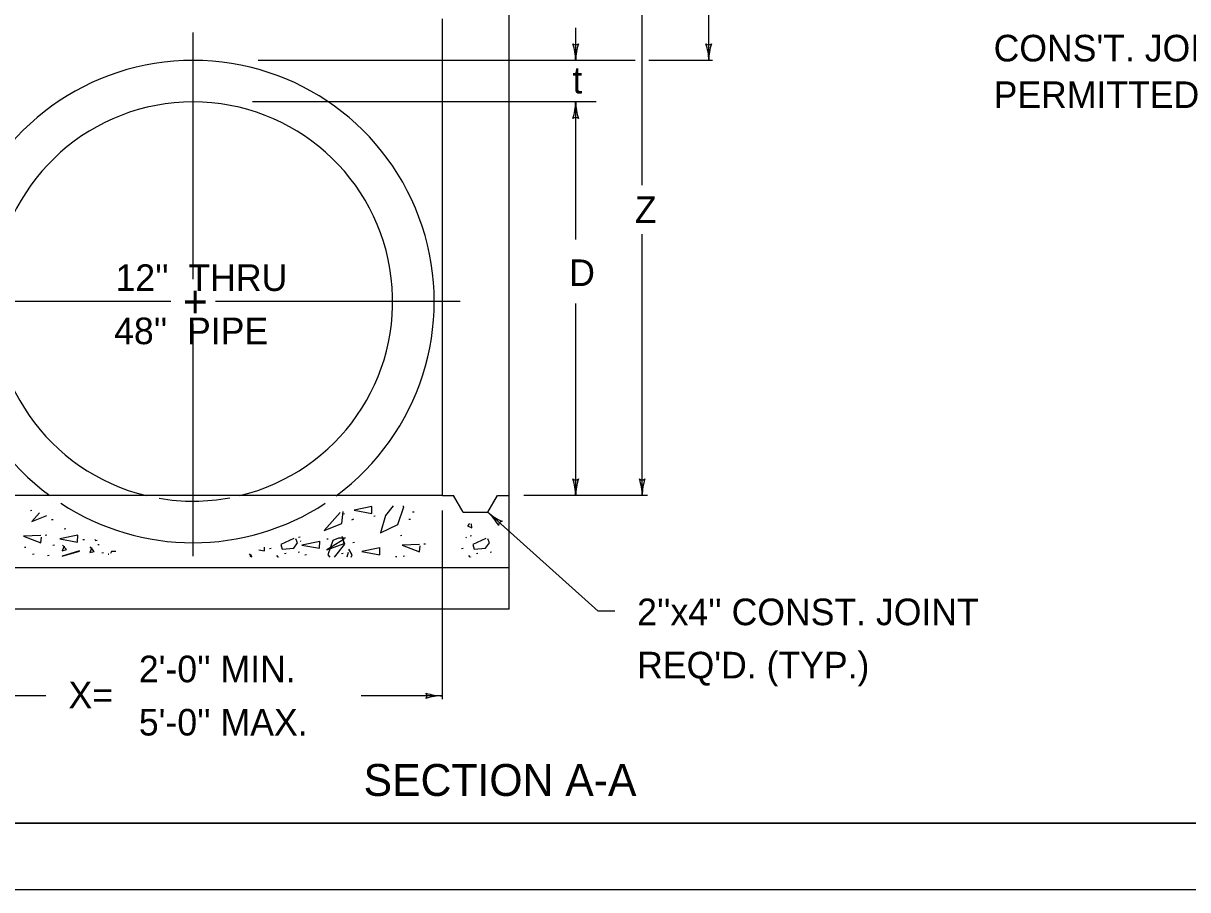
# Model space of a CAD drawing. Extents: x 997.6 to 1036.5, y 998.9 to 1022.5.
# Drawn here: x 1011.23 to 1019.98, y 1000 to 1006.51 of the extents above; entities that cross this region are included whole.
import ezdxf

# ---------------------------------------------------------------- set-up
doc = ezdxf.new("R2010")
doc.units = 0
for name, color, linetype in [('1', 7, 'Continuous'), ('10', 7, 'Continuous'), ('11', 7, 'Continuous'), ('14', 7, 'Continuous'), ('5', 7, 'Continuous')]:
    doc.layers.add(name, color=color, linetype=linetype)

msp = doc.modelspace()

# ---------------------------------------------------------------- linework, layer by layer
at = {"layer": '1'}
for p, q in [((1016.3847, 1006.2325), (1016.3847, 1007.4648)), ((1014.8847, 1002.1074), (1014.8847, 1007.0449)), ((1015.8847, 1005.2945), (1015.8847, 1007.0449)), ((1014.3847, 1002.9617), (1014.3847, 1006.5449)), ((1015.3847, 1006.2325), (1015.3847, 1006.4773)), ((1012.5097, 1004.5878), (1012.5097, 1006.4415)), ((1015.8323, 1006.2325), (1012.9993, 1006.2325)), ((1016.4128, 1006.2325), (1015.934, 1006.2325)), ((1015.5387, 1005.92), (1012.9558, 1005.92)), ((1015.3847, 1004.8863), (1015.3847, 1005.92)), ((1015.8847, 1002.9617), (1015.8847, 1004.9271)), ((1012.3418, 1004.42), (1010.5097, 1004.42)), ((1014.5175, 1004.42), (1012.6775, 1004.42)), ((1015.3847, 1002.9617), (1015.3847, 1004.4059)), ((1012.5097, 1002.5072), (1012.5097, 1004.2522)), ((1014.3847, 1002.9617), (1010.6347, 1002.9617)), ((1014.3837, 1002.9617), (1014.3847, 1002.9617)), ((1014.3847, 1002.9617), (1014.4668, 1002.9617)), ((1014.539, 1002.8367), (1014.4668, 1002.9617)), ((1014.7253, 1002.8367), (1014.7975, 1002.9617)), ((1014.7975, 1002.9617), (1014.8835, 1002.9617)), ((1015.9235, 1002.9617), (1014.9962, 1002.9617)), ((1014.3847, 1001.432), (1014.3847, 1002.8508)), ((1014.539, 1002.8367), (1014.7253, 1002.8367)), ((1015.5535, 1002.0937), (1014.7253, 1002.8367)), ((1014.8847, 1002.4199), (1010.1347, 1002.4199)), ((1014.8847, 1002.1074), (1010.1347, 1002.1074)), ((1015.6785, 1002.0937), (1015.5535, 1002.0937)), ((1011.4042, 1001.4574), (1010.6347, 1001.4574)), ((1014.3847, 1001.4574), (1013.7728, 1001.4574))]:
    msp.add_line(p, q, dxfattribs=at)
for centre, radius, start, end in [((1015.3847, 1006.3812), 0.0313, 228.7746, 310.89129), ((1014.9937, 1006.2325), 0.3909, 0, 18.66878), ((1015.7756, 1006.2325), 0.3909, 161.34716, 179.99389), ((1016.3847, 1006.3812), 0.0313, 228.7746, 310.89129), ((1015.9937, 1006.2325), 0.3909, 0, 18.66878), ((1016.7756, 1006.2325), 0.3909, 161.34716, 179.99389), ((1012.5096, 1004.42), 1.8125, 306.40504, 233.59337), ((1014.9937, 1006.2325), 0.3909, 359.98778, 0), ((1015.9937, 1006.2325), 0.3909, 359.98778, 0), ((1012.5096, 1004.42), 1.5, 283.54979, 256.45013), ((1014.9937, 1005.92), 0.3909, 341.34716, 359.99389), ((1015.7756, 1005.92), 0.3909, 179.98778, 180), ((1015.7756, 1005.92), 0.3909, 180, 198.66878), ((1015.3846, 1005.7713), 0.0313, 48.7746, 130.89129), ((1015.3847, 1003.1103), 0.0313, 228.7746, 310.89129), ((1014.9937, 1002.9617), 0.3909, 0, 18.66878), ((1015.7756, 1002.9617), 0.3909, 161.34716, 179.99389), ((1015.8847, 1003.1103), 0.0313, 228.7746, 310.89129), ((1015.4937, 1002.9617), 0.3909, 0, 18.66878), ((1016.2756, 1002.9617), 0.3909, 161.34716, 179.99389), ((1012.5096, 1004.42), 1.8125, 236.7522, 303.24615), ((1012.5096, 1004.42), 1.5, 260.17355, 280.57199), ((1014.9937, 1002.9617), 0.3909, 359.98778, 0), ((1015.4937, 1002.9617), 0.3909, 359.98778, 0), ((1014.9864, 1003.1277), 0.3909, 228.09051, 228.10274), ((1014.9864, 1003.1277), 0.3909, 228.10274, 246.77152), ((1014.4642, 1002.5457), 0.3909, 29.4499, 48.09663), ((1014.8359, 1002.7374), 0.0313, 96.87734, 178.99403), ((1014.236, 1001.4575), 0.0313, 318.7746, 40.89129), ((1014.3846, 1001.0665), 0.3909, 90, 108.66878), ((1014.3846, 1001.8484), 0.3909, 251.34716, 269.99389), ((1014.3846, 1001.0665), 0.3909, 89.98778, 90)]:
    msp.add_arc(centre, radius, start, end, dxfattribs=at)
at = {"layer": '10'}
msp.add_line((1035.5, 1000.5), (1007, 1000.5), dxfattribs=at)
at = {"layer": '11'}
msp.add_lwpolyline([(1007, 1000.5), (1035.5, 1000.5), (1035.5, 1021.5), (1007, 1021.5)], close=True, dxfattribs=at)
at = {"layer": '14'}
msp.add_line((1036, 1000), (1000, 1000), dxfattribs=at)
at = {"layer": '5'}
for points in [[(1013.8537, 1002.8796), (1013.7192, 1002.8518), (1013.8523, 1002.8283), (1013.8537, 1002.881)], [(1014.0132, 1002.8855), (1013.9565, 1002.8127)], [(1014.0938, 1002.8765), (1014.0862, 1002.8835)], [(1011.2977, 1002.8489), (1011.2867, 1002.8475)], [(1011.355, 1002.8311), (1011.2967, 1002.7661)], [(1011.2967, 1002.7661), (1011.4095, 1002.8111)], [(1013.6145, 1002.8335), (1013.4952, 1002.7003), (1013.627, 1002.753), (1013.6367, 1002.8432)], [(1013.6473, 1002.824), (1013.6363, 1002.8226)], [(1013.8778, 1002.807), (1013.8667, 1002.8056)], [(1013.9565, 1002.8127), (1013.9177, 1002.6809)], [(1014.0493, 1002.7447), (1014.0938, 1002.8765)], [(1014.1705, 1002.8376), (1014.1593, 1002.8363)], [(1011.4577, 1002.7808), (1011.4465, 1002.7794)], [(1011.553, 1002.7114), (1011.5418, 1002.71)], [(1013.7155, 1002.7836), (1013.699, 1002.7766)], [(1013.9177, 1002.6809), (1014.0493, 1002.7447)], [(1014.1433, 1002.7832), (1014.1322, 1002.7818)], [(1014.5862, 1002.7529), (1014.5708, 1002.735)], [(1014.5708, 1002.735), (1014.6042, 1002.7183)], [(1014.6042, 1002.7183), (1014.603, 1002.7498)], [(1011.3647, 1002.6613), (1011.2343, 1002.6557), (1011.3662, 1002.6058), (1011.3717, 1002.6488)], [(1011.41, 1002.6638), (1011.3988, 1002.6623)], [(1011.6432, 1002.6633), (1011.5087, 1002.6356), (1011.6418, 1002.6121), (1011.6432, 1002.6648)], [(1011.6925, 1002.6297), (1011.6813, 1002.6283)], [(1011.7725, 1002.6347), (1011.7752, 1002.6244)], [(1011.7752, 1002.6244), (1011.7898, 1002.6256)], [(1013.2675, 1002.6405), (1013.1692, 1002.5947)], [(1013.2953, 1002.6058), (1013.2828, 1002.6377)], [(1013.3138, 1002.6491), (1013.3028, 1002.6477)], [(1013.3217, 1002.6177), (1013.3162, 1002.6204)], [(1013.462, 1002.618), (1013.3275, 1002.5903), (1013.4607, 1002.5668), (1013.462, 1002.6194)], [(1013.5248, 1002.6354), (1013.5138, 1002.634)], [(1013.6462, 1002.6343), (1013.5158, 1002.5538), (1013.6462, 1002.6024), (1013.631, 1002.6538)], [(1013.5602, 1002.6246), (1013.5213, 1002.5164)], [(1013.6032, 1002.6413), (1013.5602, 1002.6246)], [(1013.6545, 1002.6427), (1013.6032, 1002.6413)], [(1013.6503, 1002.5968), (1013.6337, 1002.644)], [(1014.0787, 1002.6607), (1014.0675, 1002.6593)], [(1014.564, 1002.6496), (1014.5583, 1002.6454)], [(1014.6027, 1002.6593), (1014.5917, 1002.6578)], [(1014.7095, 1002.6405), (1014.6112, 1002.5947)], [(1014.7373, 1002.6058), (1014.7248, 1002.6377)], [(1011.2535, 1002.5718), (1011.2423, 1002.5705)], [(1011.4678, 1002.5888), (1011.4568, 1002.5875)], [(1011.5418, 1002.5819), (1011.5252, 1002.5473), (1011.5585, 1002.5556), (1011.528, 1002.5903)], [(1011.656, 1002.5461), (1011.5257, 1002.5073), (1011.656, 1002.5433)], [(1011.7495, 1002.5683), (1011.7328, 1002.5337), (1011.7662, 1002.542), (1011.7357, 1002.5767)], [(1011.8048, 1002.5923), (1011.7937, 1002.5909)], [(1011.8355, 1002.531), (1011.8243, 1002.5296)], [(1011.8973, 1002.5419), (1011.888, 1002.526)], [(1011.9293, 1002.5419), (1011.8973, 1002.5419)], [(1013.0028, 1002.5539), (1013.0455, 1002.5463)], [(1013.0455, 1002.5463), (1013.0462, 1002.5733)], [(1013.096, 1002.5639), (1013.085, 1002.5626)], [(1013.1692, 1002.5947), (1013.1788, 1002.5587)], [(1013.1788, 1002.5587), (1013.2662, 1002.5656)], [(1013.2662, 1002.5656), (1013.2953, 1002.6058)], [(1013.3105, 1002.5368), (1013.2993, 1002.5353)], [(1013.5717, 1002.4996), (1013.6503, 1002.5968)], [(1013.6753, 1002.5344), (1013.6642, 1002.4996)], [(1013.7058, 1002.5164), (1013.6795, 1002.558)], [(1013.7223, 1002.6082), (1013.7112, 1002.6068)], [(1013.9133, 1002.5691), (1013.7788, 1002.5413), (1013.912, 1002.5178), (1013.9133, 1002.5705)], [(1014.2103, 1002.5955), (1014.0798, 1002.5899), (1014.2117, 1002.54), (1014.2172, 1002.583)], [(1014.2557, 1002.598), (1014.2445, 1002.5966)], [(1014.538, 1002.5639), (1014.527, 1002.5626)], [(1014.6112, 1002.5947), (1014.6208, 1002.5587)], [(1014.6208, 1002.5587), (1014.7082, 1002.5656)], [(1014.7082, 1002.5656), (1014.7373, 1002.6058)], [(1014.7525, 1002.5368), (1014.7413, 1002.5353)], [(1011.3147, 1002.5208), (1011.3037, 1002.5194)], [(1011.427, 1002.5106), (1011.416, 1002.5092)], [(1011.8767, 1002.5217), (1011.871, 1002.5212)], [(1011.871, 1002.5212), (1011.8753, 1002.5212)], [(1012.9537, 1002.4996), (1012.9332, 1002.5229)], [(1012.9455, 1002.5162), (1012.9375, 1002.4996)], [(1013.1492, 1002.4996), (1013.1392, 1002.5109)], [(1013.153, 1002.5026), (1013.1517, 1002.4996)], [(1013.2083, 1002.5265), (1013.1973, 1002.5252)], [(1013.3615, 1002.5163), (1013.3503, 1002.5149)], [(1013.5213, 1002.5164), (1013.5377, 1002.4996)], [(1013.6372, 1002.5265), (1013.6262, 1002.5252)], [(1013.6983, 1002.4996), (1013.7058, 1002.5164)], [(1014.0412, 1002.5027), (1014.03, 1002.5013)], [(1014.099, 1002.5061), (1014.088, 1002.5048)], [(1014.5912, 1002.4996), (1014.5812, 1002.5109)], [(1014.595, 1002.5026), (1014.5935, 1002.4996)], [(1014.6503, 1002.5265), (1014.6393, 1002.5252)]]:
    msp.add_lwpolyline(points, dxfattribs=at)

# ---------------------------------------------------------------- texts
at = {"layer": '1'}
for s, height, p in [("CONS'T. JOINT", 0.2, (1018.5255, 1006.2244)), ('t', 0.2, (1015.3607, 1005.9835)), ('PERMITTED', 0.2, (1018.5255, 1005.8744)), ('Z', 0.2, (1015.8295, 1005.0102)), ('D', 0.2, (1015.3363, 1004.5366)), ("12''  THRU", 0.2, (1011.9267, 1004.4996)), ('+', 0.24, (1012.4322, 1004.3)), ("48''  PIPE", 0.2, (1011.9163, 1004.0996)), ("2''x4'' CONST. JOINT", 0.2, (1015.8468, 1001.9878)), ("2'-0'' MIN.", 0.2, (1012.1022, 1001.5588)), ("REQ'D. (TYP.)", 0.2, (1015.8468, 1001.5878)), ('X=', 0.2, (1011.5733, 1001.3633)), ("5'-0'' MAX.", 0.2, (1012.1022, 1001.1588)), ('SECTION A-A', 0.24, (1013.791, 1000.7047))]:
    msp.add_text(s, height=height, dxfattribs=at).set_placement(p)

doc.saveas('drawing.dxf')
